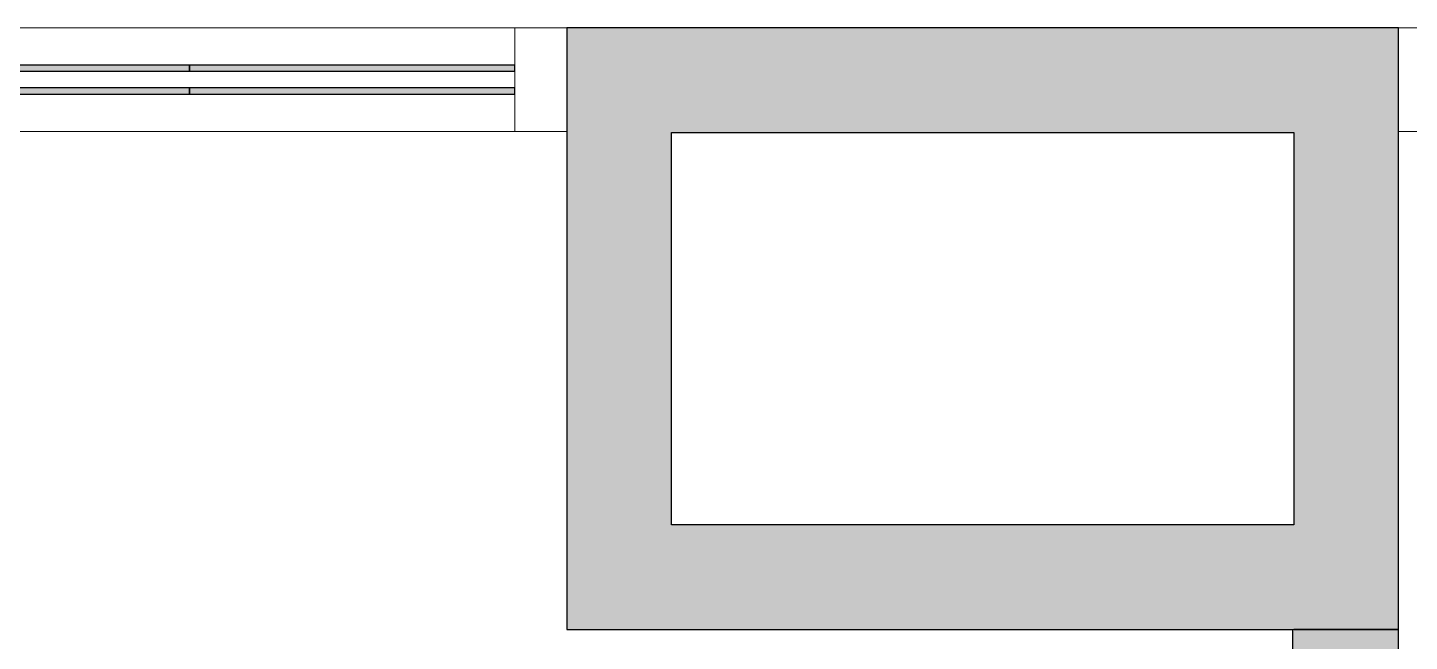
# Model space of a CAD drawing. Header units: millimetres. Extents: x 155927 to 326028, y -36033 to 97293.
# Drawn here: x 168095 to 169427, y 26314 to 26905 of the extents above; entities that cross this region are included whole.
import ezdxf

# ---------------------------------------------------------------- set-up
doc = ezdxf.new("R2010")
doc.units = ezdxf.units.MM
doc.header["$MEASUREMENT"] = 0
for name, color, linetype, lineweight in [('A-GLAZ-CURT', 7, 'CONTINUOUS', 9), ('A-GLAZ-CWMG', 7, 'CONTINUOUS', 9), ('A-WALL-PATT', 7, 'CONTINUOUS', 9), ('I-WALL', 7, 'CONTINUOUS', 9)]:
    doc.layers.add(name, color=color, linetype=linetype, lineweight=lineweight)

msp = doc.modelspace()

# ---------------------------------------------------------------- hatches: boundary and pattern name
at = {"layer": 'A-GLAZ-CURT'}
h = msp.add_hatch(color=256, dxfattribs=at)
h.paths.add_polyline_path([(167460.8, 26869.4), (167460.8, 26863.4), (168250.8, 26863.4), (168250.8, 26869.4)], flags=0)
h.paths.add_polyline_path([(167460.8, 26847.4), (167460.8, 26841.4), (168250.8, 26841.4), (168250.8, 26847.4)], flags=0)
h = msp.add_hatch(color=256, dxfattribs=at)
h.paths.add_polyline_path([(168564.6, 26841.4), (168564.6, 26847.4), (168250.8, 26847.4), (168250.8, 26841.4), (168398.6, 26841.4)], flags=0)
h.paths.add_polyline_path([(168398.6, 26863.4), (168564.6, 26863.4), (168564.6, 26869.4), (168250.8, 26869.4), (168250.8, 26863.4)], flags=0)
at = {"layer": 'A-WALL-PATT'}
for points in [[(169315.4, 26804.4), (169315.4, 26905.4), (168614.6, 26905.4), (168614.6, 26804.4), (168715.6, 26804.4)], [(169315.4, 26325.6), (169416.4, 26325.6), (169416.4, 26905.4), (169315.4, 26905.4), (169315.4, 26426.6)], [(168715.6, 26426.6), (168715.6, 26804.4), (168614.6, 26804.4), (168614.6, 26426.6)], [(169315.4, 26325.6), (169315.4, 26426.6), (168614.6, 26426.6), (168614.6, 26325.6)], [(169314.4, 20759.6), (169416.4, 20759.6), (169416.4, 26325.6), (169314.4, 26325.6), (169314.4, 20839.8)]]:
    msp.add_hatch(color=256, dxfattribs=at).paths.add_polyline_path(points, flags=0)

# ---------------------------------------------------------------- linework, layer by layer
at = {"layer": 'A-GLAZ-CURT', "lineweight": 30}
for p, q in [((168250.8, 26869.4), (167460.8, 26869.4)), ((167460.8, 26863.4), (168250.8, 26863.4)), ((168250.8, 26863.4), (168250.8, 26869.4)), ((168564.6, 26869.4), (168250.8, 26869.4)), ((168250.8, 26869.4), (168250.8, 26863.4)), ((168250.8, 26863.4), (168564.6, 26863.4)), ((168564.6, 26863.4), (168564.6, 26869.4)), ((168250.8, 26847.4), (167460.8, 26847.4)), ((168250.8, 26841.4), (168250.8, 26847.4)), ((168564.6, 26847.4), (168250.8, 26847.4)), ((168250.8, 26847.4), (168250.8, 26841.4)), ((168564.6, 26841.4), (168564.6, 26847.4)), ((167460.8, 26841.4), (168250.8, 26841.4)), ((168250.8, 26841.4), (168564.6, 26841.4))]:
    msp.add_line(p, q, dxfattribs=at)
at = {"layer": 'A-GLAZ-CWMG'}
for p, q in [((168250.8, 26905.4), (167460.8, 26905.4)), ((168564.6, 26905.4), (168250.8, 26905.4)), ((168250.8, 26805.4), (167460.8, 26805.4)), ((168564.6, 26805.4), (168250.8, 26805.4))]:
    msp.add_line(p, q, dxfattribs=at)
at = {"layer": 'A-GLAZ-CWMG', "lineweight": 20, "extrusion": (0, 0, -1)}
for p, q in [((168614.6, 26905.4), (168564.6, 26905.4)), ((168564.6, 26905.4), (168564.6, 26805.4)), ((168614.6, 26805.4), (168614.6, 26905.4)), ((168564.6, 26805.4), (168614.6, 26805.4))]:
    msp.add_line(p, q, dxfattribs=at)
at = {"layer": 'A-GLAZ-CWMG', "lineweight": 20}
for p, q in [((169466.4, 26905.4), (169416.4, 26905.4)), ((169416.4, 26905.4), (169416.4, 26805.4)), ((169416.4, 26805.4), (169466.4, 26805.4))]:
    msp.add_line(p, q, dxfattribs=at)
at = {"layer": 'I-WALL', "lineweight": 30}
for p, q in [((169315.4, 26905.4), (168614.6, 26905.4)), ((168614.6, 26905.4), (168614.6, 26804.4)), ((169416.4, 26905.4), (169315.4, 26905.4)), ((169416.4, 26325.6), (169416.4, 26905.4)), ((168614.6, 26804.4), (168614.6, 26426.6)), ((168715.6, 26804.4), (169315.4, 26804.4)), ((168715.6, 26426.6), (168715.6, 26804.4)), ((169315.4, 26804.4), (169315.4, 26426.6)), ((168614.6, 26426.6), (168614.6, 26325.6)), ((169315.4, 26426.6), (168715.6, 26426.6)), ((168614.6, 26325.6), (169314.4, 26325.6)), ((169314.4, 26325.6), (169314.4, 20759.6)), ((169416.4, 26325.6), (169315.4, 26325.6)), ((169315.4, 26325.6), (169416.4, 26325.6)), ((169416.4, 20759.6), (169416.4, 26325.6))]:
    msp.add_line(p, q, dxfattribs=at)
at = {"layer": 'I-WALL'}
for p, q in [((169315.4, 26325.6), (169314.4, 26325.6)), ((169314.4, 26325.6), (169315.4, 26325.6))]:
    msp.add_line(p, q, dxfattribs=at)

doc.saveas('drawing.dxf')
